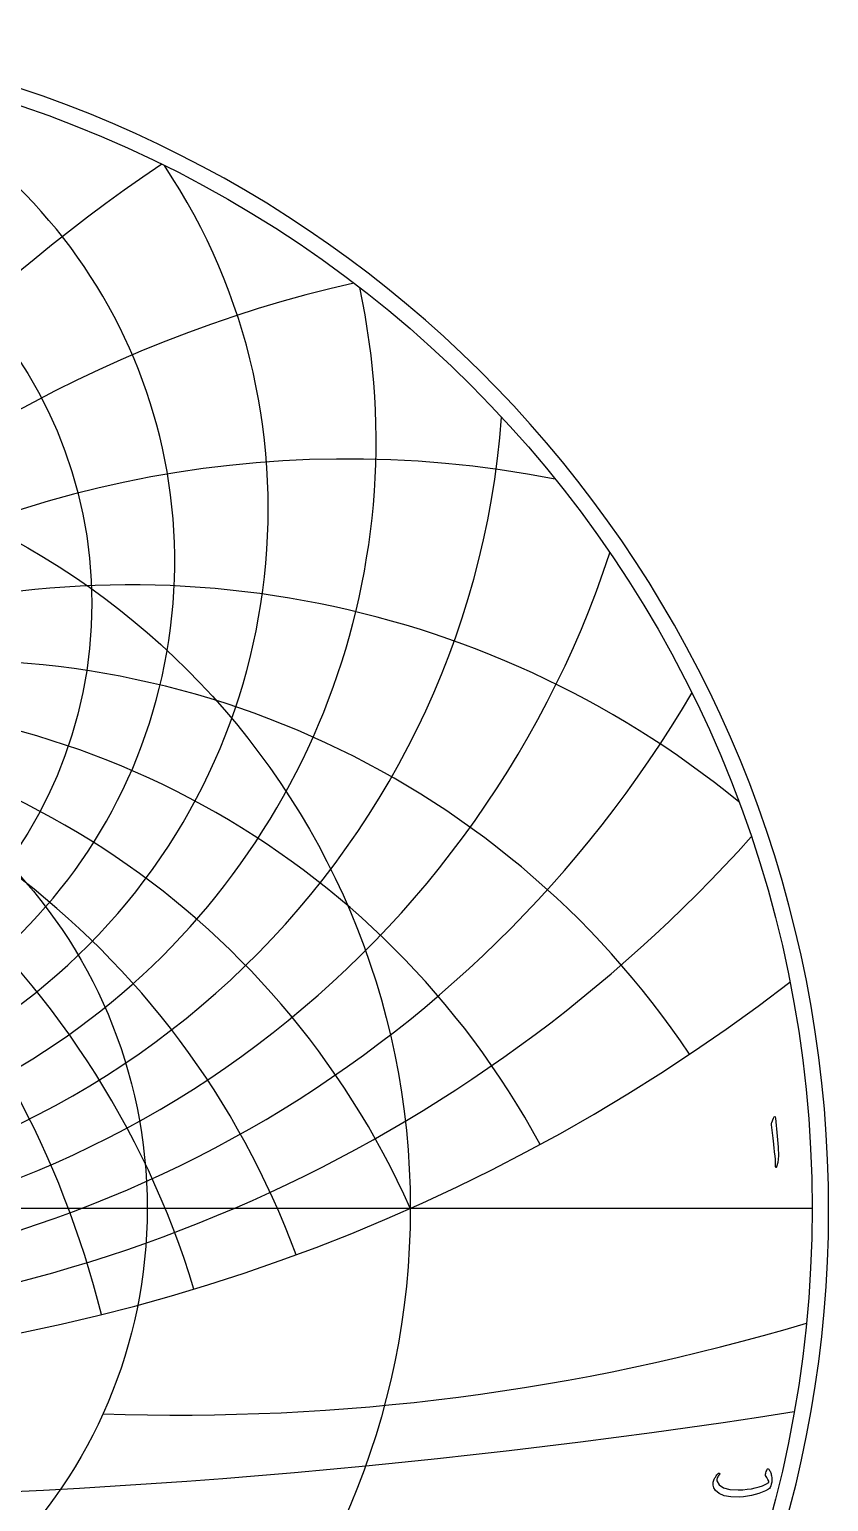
# Model space of a CAD drawing. Header units: millimetres. Extents: x -59 to 59, y -59 to 61.
# Drawn here: x 19.1 to 59.3, y -14.7 to 59.3 of the extents above; entities that cross this region are included whole.
import ezdxf

# ---------------------------------------------------------------- set-up
doc = ezdxf.new("R2010")
doc.units = ezdxf.units.MM
for name, color, linetype in [('CUT_OUTER', 1, 'Continuous'), ('ENGRAVE', 7, 'Continuous'), ('ENGRAVE_FINE', 8, 'Continuous'), ('TEXT', 5, 'Continuous')]:
    doc.layers.add(name, color=color, linetype=linetype)

msp = doc.modelspace()

# ---------------------------------------------------------------- linework, layer by layer
at = {"layer": 'CUT_OUTER'}
msp.add_arc((-0.0002, -0.0001), 59.3249, 136.054439, 87.802065, dxfattribs=at)
at = {"layer": 'ENGRAVE'}
msp.add_lwpolyline([(-58.5, 0), (58.5, 0)], dxfattribs=at)
for centre, radius in [((0, 0), 58.5), ((0, 30.423), 22.2835), ((0, 0), 38.2935), ((0, 0), 25.0665)]:
    msp.add_circle(centre, radius, dxfattribs=at)
for centre, radius, start, end in [((0, 32.5159), 26.4508, 104.505507, 75.494493), ((0, 35.1755), 31.1507, 146.343028, 33.656972), ((0, 38.581), 36.5742, 167.806282, 12.193718), ((0, 43.0043), 43.0043, 184.286953, 355.713047), ((0, 48.8755), 50.8824, 198.225367, 341.774633), ((0, 56.9152), 60.94, 210.596579, 329.403421), ((0, -17.0494), 41.9174, 24, 156), ((0, -17.0494), 41.9174, 24, 156), ((0, 68.4241), 74.4892, 221.90416, 318.09584), ((0, 86.0086), 94.1481, 232.445767, 307.554233), ((26.6607, 99.499), 109.8965, 268.006904, 286.68594)]:
    msp.add_arc(centre, radius, start, end, dxfattribs=at)
at = {"layer": 'ENGRAVE_FINE'}
for centre, radius, start, end in [((72.6031, -17.0494), 83.8349, 123.937589, 173.480554), ((72.6031, -17.0494), 83.8349, 123.937589, 173.480554), ((49.9553, -17.0494), 65.2119, 102.845994, 171.152332), ((49.9553, -17.0494), 65.2119, 102.845994, 171.152332), ((35.1729, -17.0494), 54.7193, 79.036959, 168.679033), ((35.1729, -17.0494), 54.7193, 79.036959, 168.679033), ((-24.201, -17.0494), 48.4021, 13.992665, 129.228654), ((-24.201, -17.0494), 48.4021, 13.992665, 129.228654), ((24.201, -17.0494), 48.4021, 50.771346, 166.007335), ((24.201, -17.0494), 48.4021, 50.771346, 166.007335), ((-15.2567, -17.0494), 44.6076, 16.930802, 146.227383), ((-15.2567, -17.0494), 44.6076, 16.930802, 146.227383), ((15.2567, -17.0494), 44.6076, 33.772617, 163.069198), ((15.2567, -17.0494), 44.6076, 33.772617, 163.069198), ((-7.3912, -17.0494), 42.5641, 20.225434, 151.570262), ((-7.3912, -17.0494), 42.5641, 20.225434, 151.570262), ((7.3912, -17.0494), 42.5641, 28.429738, 159.774566), ((7.3912, -17.0494), 42.5641, 28.429738, 159.774566), ((0, 357.9918), 372.6913, 261.109199, 278.890801)]:
    msp.add_arc(centre, radius, start, end, dxfattribs=at)
at = {"layer": 'TEXT'}
for points in [[(56.562, 4.5297), (56.5973, 4.598), (56.6256, 4.6219), (56.6471, 4.6017), (56.6616, 4.5371), (56.7465, 3.6329), (56.797, 3.078), (56.8083, 2.6347), (56.7804, 2.303), (56.7133, 2.083), (56.701, 2.065), (56.6902, 2.0553), (56.6808, 2.0539), (56.6727, 2.0609), (56.6662, 2.0717), (56.6616, 2.0858), (56.6588, 2.1031), (56.6579, 2.1236), (56.6579, 2.2834), (56.6505, 2.453), (56.6358, 2.6322), (56.6136, 2.8211), (56.6088, 2.8704), (56.5943, 3.0037), (56.57, 3.221), (56.5361, 3.5222), (56.4549, 4.1902), (56.4531, 4.2257), (56.4549, 4.2585), (56.4605, 4.2884), (56.4697, 4.3157)], [(56.3146, -13.1213), (56.3394, -13.1525), (56.3621, -13.1868), (56.3827, -13.2244), (56.4013, -13.2652), (56.4178, -13.3091), (56.4322, -13.3556), (56.4445, -13.405), (56.4548, -13.4571), (56.4682, -13.5618), (56.4714, -13.6656), (56.4645, -13.7685), (56.4474, -13.8704), (56.4216, -13.9613), (56.3884, -14.0347), (56.3478, -14.0905), (56.2998, -14.1288), (56.1476, -14.2093), (55.9861, -14.281), (55.8154, -14.344), (55.6355, -14.3982), (55.4464, -14.4431), (55.2481, -14.4784), (55.0405, -14.504), (54.8237, -14.5199), (54.4173, -14.5158), (54.0838, -14.4591), (53.8231, -14.3497), (53.6354, -14.1878), (53.5583, -14.0612), (53.5228, -13.9249), (53.5288, -13.7789), (53.5763, -13.6232), (53.5924, -13.5896), (53.6109, -13.5554), (53.632, -13.5204), (53.6557, -13.4848), (53.6819, -13.4485), (53.7106, -13.4115), (53.7418, -13.3738), (53.7756, -13.3354), (53.7869, -13.3245), (53.7987, -13.3178), (53.8109, -13.3153), (53.8236, -13.3169), (53.8321, -13.3201), (53.8393, -13.3261), (53.845, -13.3349), (53.8494, -13.3464), (53.8515, -13.3573), (53.8503, -13.3676), (53.846, -13.3776), (53.8383, -13.387), (53.8068, -13.4246), (53.7784, -13.4636), (53.7532, -13.504), (53.7313, -13.5457), (53.7163, -13.5856), (53.7083, -13.6241), (53.7071, -13.6613), (53.7129, -13.697), (53.8282, -13.9057), (54.045, -14.0522), (54.3633, -14.1364), (54.7831, -14.1583), (55.0138, -14.1494), (55.2338, -14.1302), (55.4428, -14.1005), (55.6411, -14.0605), (55.8287, -14.0101), (56.006, -13.9493), (56.1728, -13.8782), (56.3293, -13.7966), (56.3141, -13.7205), (56.2795, -13.6361), (56.2255, -13.5434), (56.1522, -13.4424), (56.1499, -13.4327), (56.1503, -13.4147), (56.1536, -13.3884), (56.1596, -13.3538), (56.1612, -13.3503), (56.1623, -13.3473), (56.163, -13.3448), (56.1633, -13.3427), (56.1752, -13.2957), (56.1928, -13.2431), (56.2158, -13.185), (56.2444, -13.1213), (56.2571, -13.1019), (56.273, -13.0955), (56.2922, -13.1019), (56.3146, -13.1213)]]:
    msp.add_lwpolyline(points, close=True, dxfattribs=at)

doc.saveas('drawing.dxf')
